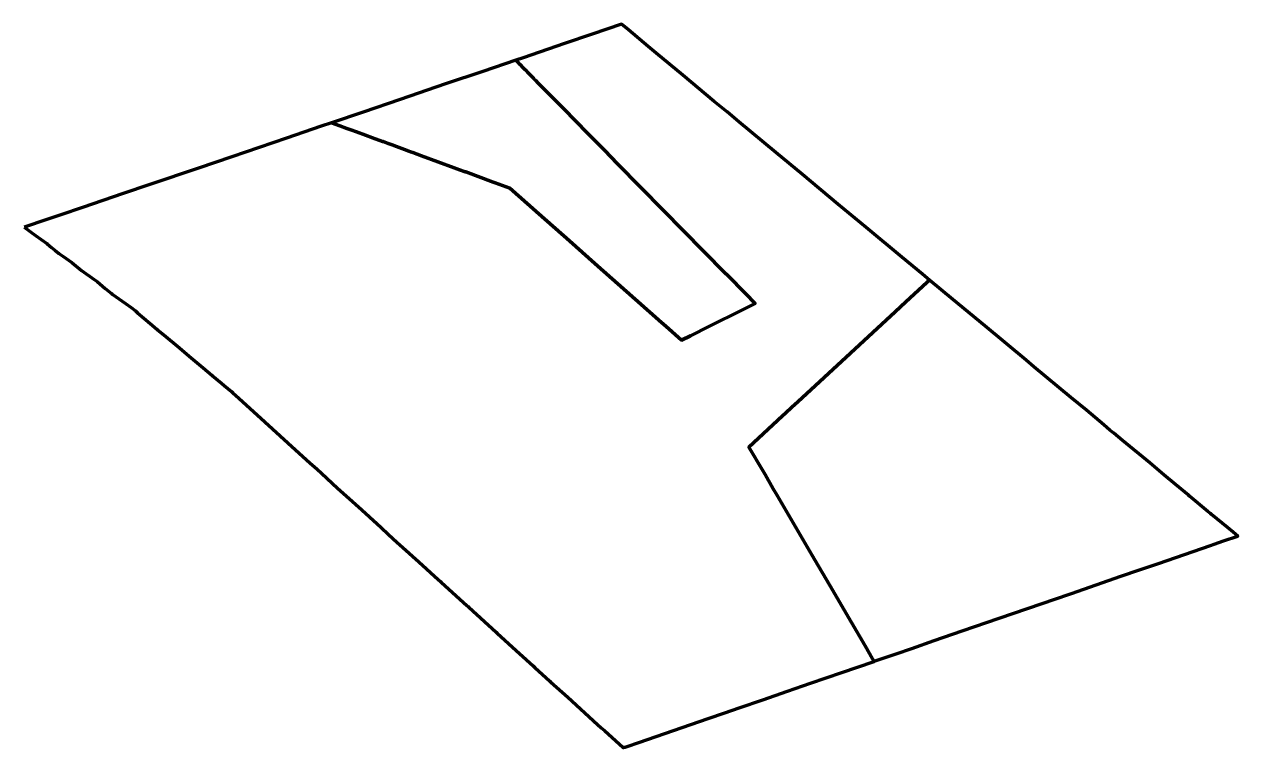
# Model space of a CAD drawing. Header units: metres. Extents: x 807563 to 807672, y 9157360 to 9157425.
import ezdxf

# ---------------------------------------------------------------- set-up
doc = ezdxf.new("R2010")
doc.units = ezdxf.units.M
doc.header["$MEASUREMENT"] = 0
doc.layers.add('2852-21110', color=1, linetype='Continuous')

msp = doc.modelspace()

# ---------------------------------------------------------------- linework, layer by layer
at = {"layer": '2852-21110', "color": 6, "lineweight": 70, "true_color": 0xff00ff}
msp.add_lwpolyline([(807563.29, 9157406.79), (807564.29, 9157406.04), (807565.3, 9157405.34), (807565.33, 9157405.31), (807565.74, 9157404.97), (807566.04, 9157404.72), (807566.36, 9157404.45), (807566.38, 9157404.44), (807566.74, 9157404.19), (807567.56, 9157403.62), (807568.42, 9157402.9), (807569.57, 9157402.09), (807569.82, 9157401.91), (807570.32, 9157401.5), (807570.55, 9157401.3), (807571.11, 9157400.83), (807571.19, 9157400.77), (807572.37, 9157399.94), (807572.87, 9157399.59), (807573.26, 9157399.27), (807573.45, 9157399.1), (807574.01, 9157398.63), (807574.58, 9157398.15), (807574.6, 9157398.14), (807575.2, 9157397.64), (807575.23, 9157397.61), (807576, 9157396.97), (807577.03, 9157396.11), (807578.28, 9157395.06), (807579.34, 9157394.17), (807580.14, 9157393.5), (807580.16, 9157393.49), (807581, 9157392.78), (807581.24, 9157392.58), (807581.89, 9157392.03), (807582.02, 9157391.92), (807582.54, 9157391.45), (807584.89, 9157389.31), (807586.95, 9157387.44), (807588.97, 9157385.6), (807589.15, 9157385.44), (807589.58, 9157385.05), (807589.98, 9157384.69), (807591.42, 9157383.37), (807592.18, 9157382.68), (807593.59, 9157381.4), (807594.96, 9157380.15), (807595.29, 9157379.85), (807596, 9157379.21), (807596.75, 9157378.52), (807597.28, 9157378.04), (807598.7, 9157376.75), (807600.45, 9157375.16), (807600.66, 9157374.97), (807600.68, 9157374.95), (807600.71, 9157374.92), (807603.04, 9157372.8), (807603.13, 9157372.72), (807603.2, 9157372.66), (807605.67, 9157370.41), (807605.75, 9157370.33), (807607.46, 9157368.78), (807607.75, 9157368.51), (807608.99, 9157367.39), (807609.14, 9157367.25), (807610.48, 9157366.03), (807610.58, 9157365.94), (807612.08, 9157364.58), (807614.76, 9157362.14), (807615.1, 9157361.83), (807615.24, 9157361.7), (807615.37, 9157361.58), (807617.06, 9157360.05), (807617.06, 9157360.04), (807617.16, 9157360.08), (807617.24, 9157360.1), (807617.42, 9157360.16), (807618.46, 9157360.52), (807624.7, 9157362.67), (807626.2, 9157363.19), (807627.49, 9157363.64), (807629.59, 9157364.36), (807631.82, 9157365.13), (807633.88, 9157365.84), (807638.11, 9157367.29), (807639.59, 9157367.8), (807639.45, 9157368.04), (807638.78, 9157369.2), (807637.56, 9157371.29), (807635.58, 9157374.68), (807634.3, 9157376.86), (807634, 9157377.37), (807630.86, 9157382.75), (807630.53, 9157383.31), (807629.8, 9157384.57), (807629.62, 9157384.88), (807628.35, 9157387.05), (807631.38, 9157389.85), (807631.64, 9157390.1), (807632.22, 9157390.63), (807632.74, 9157391.11), (807637.47, 9157395.49), (807641.47, 9157399.2), (807642.44, 9157400.09), (807644.32, 9157401.83), (807644.56, 9157402.05), (807643.93, 9157402.58), (807642.09, 9157404.1), (807638.89, 9157406.77), (807636.35, 9157408.87), (807633.16, 9157411.52), (807630.76, 9157413.52), (807627.45, 9157416.27), (807626.39, 9157417.15), (807625.24, 9157418.1), (807622.41, 9157420.46), (807620.03, 9157422.43), (807619.32, 9157423.02), (807617.53, 9157424.51), (807616.91, 9157425.02), (807614.27, 9157424.13), (807611.8, 9157423.29), (807608.08, 9157422.02), (807607.42, 9157421.8), (807607.56, 9157421.65), (807607.69, 9157421.52), (807607.7, 9157421.51), (807607.86, 9157421.34), (807608.03, 9157421.17), (807608.17, 9157421.03), (807608.37, 9157420.83), (807608.48, 9157420.71), (807608.59, 9157420.61), (807608.83, 9157420.36), (807608.93, 9157420.26), (807609.02, 9157420.17), (807609.11, 9157420.07), (807609.22, 9157419.97), (807609.41, 9157419.77), (807610.04, 9157419.13), (807610.18, 9157418.99), (807610.36, 9157418.81), (807610.36, 9157418.8), (807611.09, 9157418.06), (807611.61, 9157417.54), (807612.9, 9157416.23), (807613.78, 9157415.33), (807615.38, 9157413.7), (807616.56, 9157412.5), (807620.69, 9157408.31), (807622.46, 9157406.51), (807626.2, 9157402.71), (807626.43, 9157402.48), (807628.04, 9157400.84), (807628.92, 9157399.94), (807628.31, 9157399.64), (807627.72, 9157399.35), (807624.82, 9157397.9), (807623.11, 9157397.05), (807622.31, 9157396.65), (807620.88, 9157397.92), (807620.51, 9157398.24), (807618.15, 9157400.33), (807614.52, 9157403.54), (807612.24, 9157405.56), (807610.98, 9157406.68), (807609.24, 9157408.22), (807608.94, 9157408.48), (807608.44, 9157408.92), (807606.88, 9157410.31), (807606.56, 9157410.42), (807605.57, 9157410.79), (807605.4, 9157410.85), (807602.93, 9157411.76), (807602.88, 9157411.77), (807602.36, 9157411.96), (807601.88, 9157412.14), (807598.95, 9157413.21), (807598.55, 9157413.36), (807598.18, 9157413.5), (807597.98, 9157413.57), (807597.81, 9157413.63), (807597.43, 9157413.77), (807596.48, 9157414.12), (807596.41, 9157414.15), (807595.97, 9157414.31), (807595.5, 9157414.48), (807595.46, 9157414.49), (807594.55, 9157414.82), (807593.92, 9157415.05), (807593.13, 9157415.35), (807592.61, 9157415.53), (807592.34, 9157415.63), (807592.25, 9157415.67), (807591.62, 9157415.9), (807590.88, 9157416.17), (807589.95, 9157415.86), (807586.84, 9157414.8), (807581.91, 9157413.12), (807578.94, 9157412.11), (807574.56, 9157410.62), (807572.17, 9157409.81), (807568.51, 9157408.57), (807566.57, 9157407.91), (807565.31, 9157407.48)], close=True, dxfattribs=at)
at = {"layer": '2852-21110', "color": 4, "lineweight": 70, "true_color": 0x00ffff}
msp.add_lwpolyline([(807590.88, 9157416.17), (807591.62, 9157415.9), (807592.25, 9157415.67), (807592.34, 9157415.63), (807592.61, 9157415.53), (807593.13, 9157415.35), (807593.92, 9157415.05), (807594.55, 9157414.82), (807595.46, 9157414.49), (807595.5, 9157414.48), (807595.97, 9157414.31), (807596.41, 9157414.15), (807596.48, 9157414.12), (807597.43, 9157413.77), (807597.81, 9157413.63), (807597.98, 9157413.57), (807598.18, 9157413.5), (807598.55, 9157413.36), (807598.95, 9157413.21), (807601.88, 9157412.14), (807602.36, 9157411.96), (807602.88, 9157411.77), (807602.93, 9157411.76), (807605.4, 9157410.85), (807605.57, 9157410.79), (807606.56, 9157410.42), (807606.88, 9157410.31), (807608.44, 9157408.92), (807608.94, 9157408.48), (807609.24, 9157408.22), (807610.98, 9157406.68), (807612.24, 9157405.56), (807614.52, 9157403.54), (807618.15, 9157400.33), (807620.51, 9157398.24), (807620.88, 9157397.92), (807622.31, 9157396.65), (807623.11, 9157397.05), (807624.82, 9157397.9), (807627.72, 9157399.35), (807628.31, 9157399.64), (807628.92, 9157399.94), (807628.04, 9157400.84), (807626.43, 9157402.48), (807626.2, 9157402.71), (807622.46, 9157406.51), (807620.69, 9157408.31), (807616.56, 9157412.5), (807615.38, 9157413.7), (807613.78, 9157415.33), (807612.9, 9157416.23), (807611.61, 9157417.54), (807611.09, 9157418.06), (807610.36, 9157418.8), (807610.36, 9157418.81), (807610.18, 9157418.99), (807610.04, 9157419.13), (807609.41, 9157419.77), (807609.22, 9157419.97), (807609.11, 9157420.07), (807609.02, 9157420.17), (807608.93, 9157420.26), (807608.83, 9157420.36), (807608.59, 9157420.61), (807608.48, 9157420.71), (807608.37, 9157420.83), (807608.17, 9157421.03), (807608.03, 9157421.17), (807607.86, 9157421.34), (807607.7, 9157421.51), (807607.69, 9157421.52), (807607.56, 9157421.65), (807607.42, 9157421.8), (807604.45, 9157420.79), (807601.12, 9157419.66), (807597.03, 9157418.26), (807593.71, 9157417.14)], close=True, dxfattribs=at)
at = {"layer": '2852-21110', "color": 3, "lineweight": 70, "true_color": 0x00ff00}
msp.add_lwpolyline([(807628.35, 9157387.05), (807629.62, 9157384.88), (807629.8, 9157384.57), (807630.53, 9157383.31), (807630.86, 9157382.75), (807634, 9157377.37), (807634.3, 9157376.86), (807635.58, 9157374.68), (807637.56, 9157371.29), (807638.78, 9157369.2), (807639.45, 9157368.04), (807639.59, 9157367.8), (807639.79, 9157367.87), (807641.57, 9157368.48), (807642.99, 9157368.97), (807645, 9157369.67), (807647.51, 9157370.53), (807650.83, 9157371.68), (807655.9, 9157373.42), (807656.27, 9157373.55), (807656.78, 9157373.73), (807657.33, 9157373.91), (807661.75, 9157375.44), (807663.43, 9157376.02), (807665.12, 9157376.6), (807669.79, 9157378.21), (807670.13, 9157378.33), (807670.98, 9157378.62), (807672.24, 9157379.05), (807671.83, 9157379.4), (807671.33, 9157379.81), (807669.9, 9157381), (807669.81, 9157381.08), (807669.57, 9157381.27), (807667.92, 9157382.64), (807667.83, 9157382.72), (807666.66, 9157383.69), (807665.62, 9157384.56), (807664.34, 9157385.62), (807661.9, 9157387.65), (807661.12, 9157388.29), (807660.77, 9157388.58), (807660.22, 9157389.04), (807658.65, 9157390.35), (807657.26, 9157391.5), (807653.95, 9157394.25), (807653.24, 9157394.84), (807649.53, 9157397.93), (807646.66, 9157400.31), (807644.56, 9157402.05), (807644.32, 9157401.83), (807642.44, 9157400.09), (807641.47, 9157399.2), (807637.47, 9157395.49), (807632.74, 9157391.11), (807632.22, 9157390.63), (807631.64, 9157390.1), (807631.38, 9157389.85)], close=True, dxfattribs=at)

doc.saveas('drawing.dxf')
